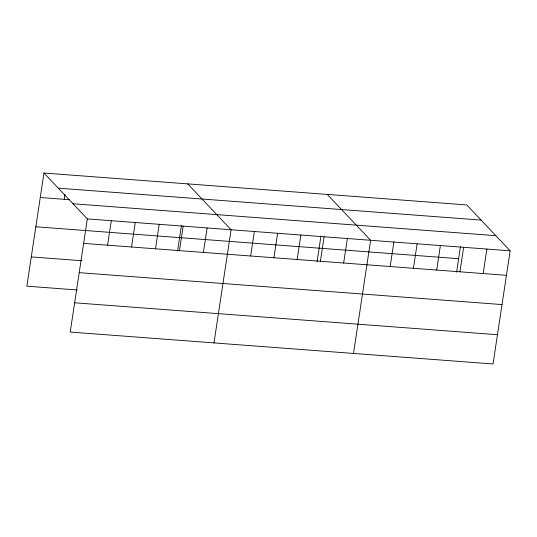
<?xml version="1.0" encoding="UTF-8"?>
<svg xmlns="http://www.w3.org/2000/svg" width="537" height="537" viewBox="0 0 537 537"><rect width="100%" height="100%" fill="white"/><g stroke="black" fill="none" stroke-linecap="round" stroke-linejoin="round"><path stroke-width="0.81" d="M43.96 173.028L87.336 218.901L70.219 332.054L493.04 363.972L510.15 250.819L466.781 204.946L43.96 173.028L26.85 286.181L77.247 289.98M64.218 199.321L64.957 194.428M107.588 245.201L111.293 220.714M131.552 247.007L135.25 222.519M155.508 248.819L159.214 224.332M177.552 251.115L181.432 225.433M179.472 250.625L183.171 226.137M203.429 252.437L207.134 227.95M213.981 342.908L231.091 229.755L187.722 183.876M250.645 256.001L254.343 231.514M273.897 257.753L277.602 233.266M297.156 259.512L300.854 235.025M317.078 261.647L320.965 235.971M320.408 261.264L324.113 236.777M343.66 263.023L347.365 238.535M353.507 353.44L370.624 240.287L327.248 194.414M390.171 266.533L393.876 242.046M413.43 268.292L417.128 243.798M436.682 270.044L440.387 245.557M456.611 272.178L460.491 246.503M459.934 271.803L463.639 247.309M483.193 273.555L486.898 249.067M58.278 188.165L481.092 220.083M40.262 197.515L69.179 199.697M73.019 203.765L495.839 235.683M87.336 218.901L510.15 250.819M35.831 226.775L458.652 258.693M83.631 243.389L506.445 275.313M31.274 256.921L81.671 260.72M79.207 272.648L502.021 304.573M74.65 302.794L497.463 334.719"/></g></svg>
